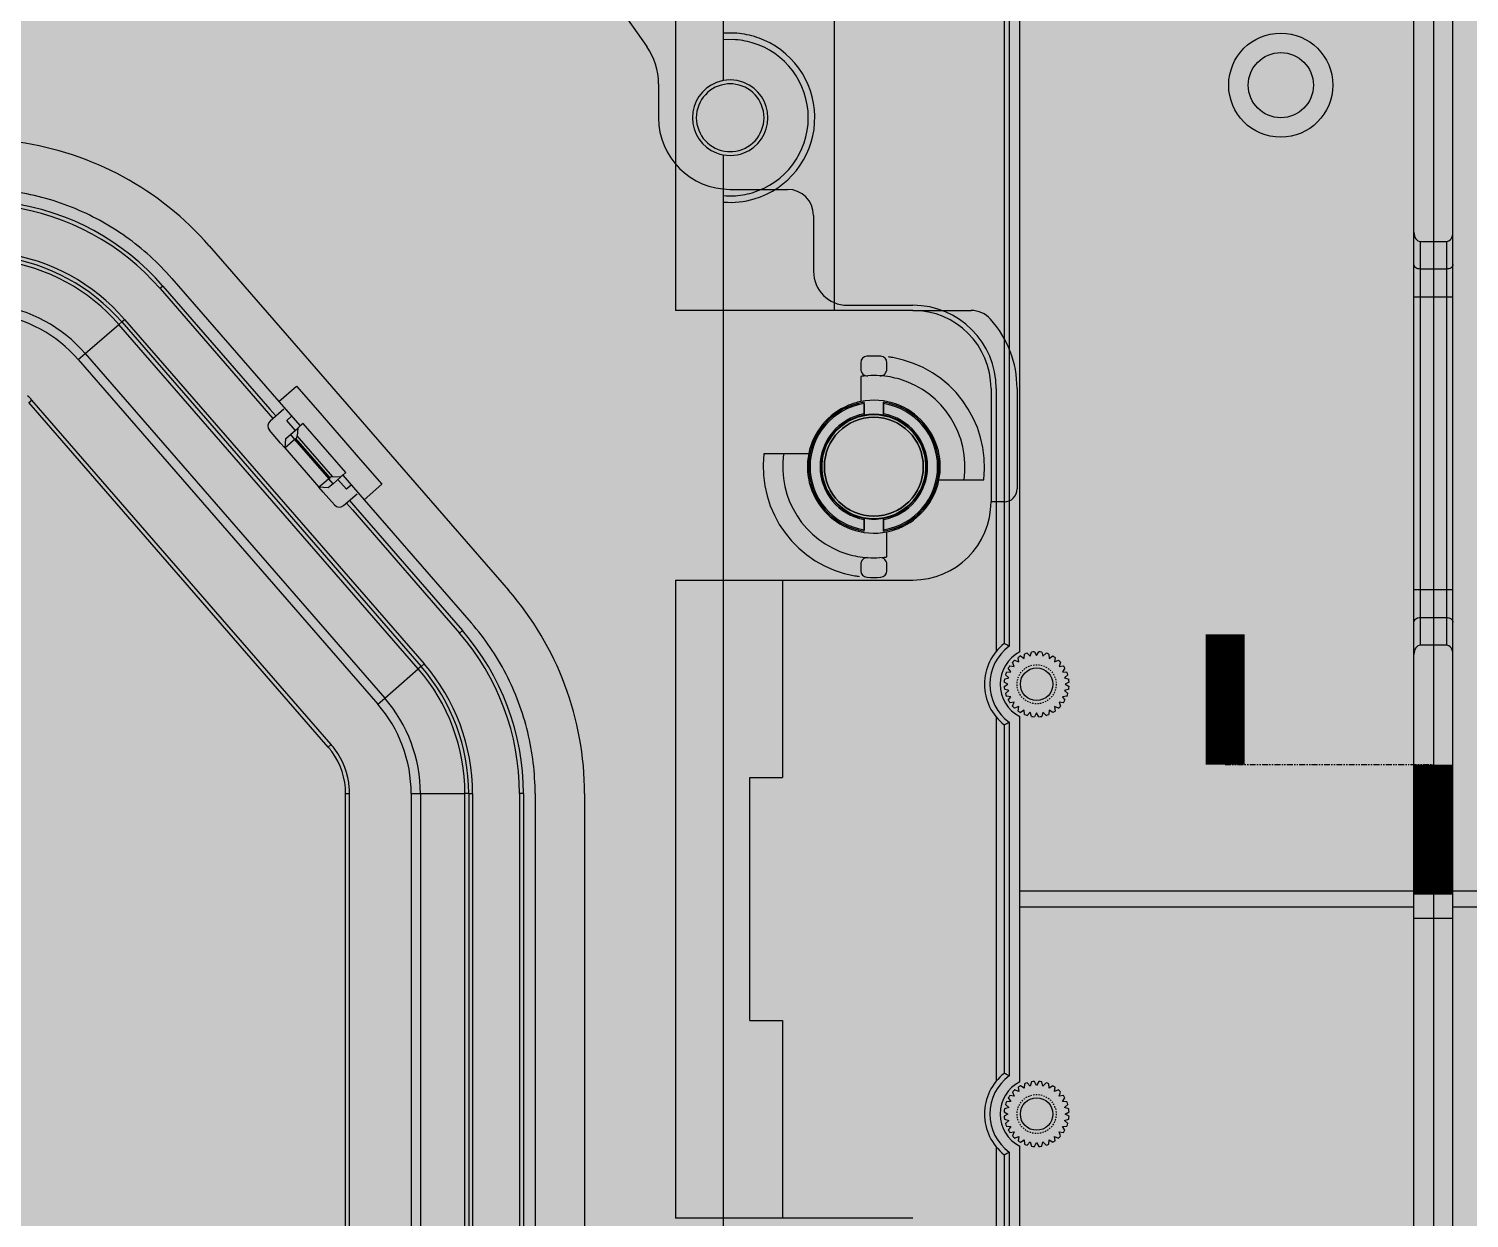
# Model space of a CAD drawing. Header units: millimetres. Extents: x -1070 to 42146, y 1440 to 12921.
# Drawn here: x 5753.9 to 5864.5, y 3368.3 to 3459.7 of the extents above; entities that cross this region are included whole.
import ezdxf

# ---------------------------------------------------------------- set-up
doc = ezdxf.new("R2010")
doc.units = ezdxf.units.MM
doc.linetypes.add('HIDDEN', pattern=[0.2, 0.1, -0.1])
doc.linetypes.add('PHANTOM', pattern=[0.8, 0.45, -0.05, 0.1, -0.05, 0.1, -0.05])
for name, color, linetype in [('CITI-3MM实线CONTINUOUS', 7, 'Continuous'), ('CITIE-TAO实线CONTINUOUS', 7, 'Continuous'), ('CUPOST-2_5实线CONTINUOUS', 7, 'Continuous'), ('CUPOST-2_5隐藏线HIDDEN', 7, 'Continuous'), ('CUPOST实线CONTINUOUS', 7, 'Continuous'), ('CUPOST隐藏线HIDDEN', 7, 'Continuous'), ('DEFAULT_3', 7, 'PHANTOM'), ('K-PLUS-ASM-00A剖面线HATCH', 7, 'Continuous'), ('QUE-PLATE-0314实线CONTINUOUS', 7, 'Continuous')]:
    doc.layers.add(name, color=color, linetype=linetype)

msp = doc.modelspace()

# ---------------------------------------------------------------- hatches: boundary and pattern name
at = {"lineweight": -3}
h = msp.add_hatch(color=256, dxfattribs=at)
h.dxf.hatch_style = 1
h.paths.add_polyline_path([(5611.757, 3767.826), (5611.757, 2767.826), (6111.757, 2767.826), (6111.757, 3767.826)])

# ---------------------------------------------------------------- linework, layer by layer
at = {"color": 1, "lineweight": -3}
msp.add_line((5861.757, 3767.826), (5861.757, 2767.826), dxfattribs=at)
at = {"color": 7, "linetype": 'Continuous', "lineweight": -3}
for p, q in [((5815.757, 3438.026), (5815.757, 3472.826)), ((5803.557, 3465.113), (5803.557, 3438.026)), ((5807.257, 3459.307), (5807.257, 3462.851)), ((5807.257, 3458.805), (5807.257, 3459.307)), ((5807.991, 3458.821), (5807.257, 3458.805)), ((5807.257, 3455.682), (5807.257, 3458.805)), ((5807.257, 3446.847), (5807.257, 3449.969)), ((5807.257, 3446.345), (5807.257, 3446.847)), ((5807.257, 3438.026), (5807.257, 3446.345)), ((5767.751, 3442.986), (5775.967, 3433.536)), ((5764.204, 3439.903), (5763.978, 3439.706)), ((5764.204, 3439.903), (5772.419, 3430.452)), ((5764.883, 3440.493), (5773.099, 3431.043)), ((5763.978, 3439.706), (5772.652, 3429.727)), ((5807.257, 3438.026), (5803.557, 3438.026)), ((5807.257, 3417.326), (5807.257, 3438.026)), ((5815.757, 3438.026), (5807.257, 3438.026)), ((5821.788, 3438.026), (5815.757, 3438.026)), ((5821.788, 3438.026), (5826.26, 3438.026)), ((5758.236, 3434.715), (5760.813, 3436.955)), ((5761.034, 3437.147), (5760.813, 3436.955)), ((5783.805, 3410.507), (5760.813, 3436.955)), ((5761.034, 3437.147), (5761.261, 3437.344)), ((5761.034, 3437.147), (5784.026, 3410.699)), ((5761.261, 3437.344), (5784.252, 3410.896)), ((5757.703, 3434.251), (5758.236, 3434.715)), ((5757.703, 3434.251), (5780.694, 3407.803)), ((5758.236, 3434.715), (5781.228, 3408.267)), ((5775.967, 3433.536), (5782.527, 3425.988)), ((5817.788, 3434.013), (5817.788, 3433.512)), ((5819.788, 3433.512), (5819.788, 3434.013)), ((5773.099, 3431.043), (5774.457, 3432.223)), ((5774.457, 3432.223), (5776.097, 3430.337)), ((5817.788, 3432.957), (5817.788, 3431.03)), ((5827.788, 3432.026), (5827.788, 3425.029)), ((5829.788, 3432.026), (5829.788, 3424.326)), ((5753.902, 3430.948), (5754.129, 3431.144)), ((5776.894, 3404.499), (5753.902, 3430.948)), ((5777.12, 3404.696), (5754.129, 3431.144)), ((5773.099, 3431.043), (5774.739, 3429.156)), ((5818.038, 3430.871), (5818.038, 3430.972)), ((5818.038, 3430.871), (5818.038, 3430.085)), ((5819.538, 3430.972), (5819.538, 3430.871)), ((5819.538, 3430.871), (5819.538, 3430.085)), ((5772.419, 3430.452), (5772.879, 3429.924)), ((5773.482, 3430.449), (5772.426, 3429.53)), ((5773.705, 3429.582), (5774.083, 3429.91)), ((5776.097, 3430.337), (5779.378, 3426.563)), ((5818.038, 3430.085), (5818.038, 3429.984)), ((5819.538, 3429.984), (5819.538, 3430.085)), ((5773.229, 3427.844), (5772.377, 3428.825)), ((5774.361, 3428.828), (5773.705, 3429.582)), ((5773.984, 3428.5), (5774.55, 3428.992)), ((5774.55, 3428.992), (5774.509, 3428.41)), ((5774.739, 3429.156), (5774.55, 3428.992)), ((5774.965, 3429.353), (5774.739, 3429.156)), ((5778.246, 3425.579), (5774.965, 3429.353)), ((5773.557, 3427.466), (5773.229, 3427.844)), ((5773.607, 3428.172), (5773.557, 3427.466)), ((5773.557, 3427.466), (5774.214, 3428.037)), ((5773.607, 3428.172), (5773.984, 3428.5)), ((5773.984, 3428.5), (5774.312, 3428.122)), ((5774.214, 3428.037), (5774.312, 3428.122)), ((5774.312, 3428.122), (5774.407, 3428.205)), ((5774.312, 3428.122), (5776.936, 3425.103)), ((5777.031, 3425.186), (5774.407, 3428.205)), ((5777.249, 3425.259), (5774.509, 3428.41)), ((5773.557, 3427.466), (5776.182, 3424.447)), ((5779.378, 3426.563), (5781.018, 3424.676)), ((5811.86, 3427.029), (5810.347, 3427.029)), ((5813.787, 3427.029), (5811.86, 3427.029)), ((5778.019, 3425.382), (5777.83, 3425.218)), ((5778.246, 3425.579), (5778.019, 3425.382)), ((5778.019, 3425.382), (5779.659, 3423.495)), ((5782.527, 3425.988), (5790.743, 3416.538)), ((5776.559, 3424.775), (5776.182, 3424.447)), ((5776.51, 3424.07), (5776.182, 3424.447)), ((5776.887, 3424.398), (5776.182, 3424.447)), ((5776.936, 3425.103), (5776.559, 3424.775)), ((5777.264, 3424.726), (5776.887, 3424.398)), ((5777.031, 3425.186), (5776.936, 3425.103)), ((5777.264, 3424.726), (5776.936, 3425.103)), ((5777.83, 3425.218), (5777.249, 3425.259)), ((5777.83, 3425.218), (5777.264, 3424.726)), ((5778.298, 3424.299), (5777.642, 3425.054)), ((5778.675, 3424.627), (5778.298, 3424.299)), ((5781.018, 3424.676), (5779.659, 3423.495)), ((5823.789, 3425.029), (5825.716, 3425.029)), ((5825.716, 3425.029), (5827.229, 3425.029)), ((5827.788, 3425.029), (5827.788, 3423.326)), ((5777.363, 3423.089), (5776.51, 3424.07)), ((5778.068, 3423.04), (5779.125, 3423.958)), ((5778.294, 3423.236), (5778.754, 3422.708)), ((5778.521, 3423.433), (5778.98, 3422.905)), ((5779.659, 3423.495), (5787.875, 3414.045)), ((5828.788, 3423.326), (5827.788, 3423.326)), ((5778.754, 3422.708), (5786.969, 3413.257)), ((5778.98, 3422.905), (5787.195, 3413.454)), ((5818.038, 3422.074), (5818.038, 3421.973)), ((5819.538, 3421.973), (5819.538, 3422.074)), ((5818.038, 3421.973), (5818.038, 3421.187)), ((5818.038, 3421.086), (5818.038, 3421.187)), ((5819.538, 3421.973), (5819.538, 3421.187)), ((5819.538, 3421.187), (5819.538, 3421.086)), ((5819.788, 3419.101), (5819.788, 3421.028)), ((5817.788, 3418.546), (5817.788, 3418.045)), ((5819.788, 3418.045), (5819.788, 3418.546)), ((5803.557, 3417.326), (5803.557, 3368.326)), ((5803.557, 3417.326), (5807.257, 3417.326)), ((5807.257, 3368.326), (5807.257, 3417.326)), ((5807.257, 3417.326), (5817.788, 3417.326)), ((5811.788, 3417.326), (5811.788, 3402.154)), ((5817.788, 3417.326), (5818.257, 3417.326)), ((5818.257, 3417.326), (5819.319, 3417.326)), ((5819.319, 3417.326), (5819.788, 3417.326)), ((5819.788, 3417.326), (5821.788, 3417.326)), ((5787.195, 3413.454), (5786.969, 3413.257)), ((5781.228, 3408.267), (5783.805, 3410.507)), ((5784.026, 3410.699), (5783.805, 3410.507)), ((5784.026, 3410.699), (5784.252, 3410.896)), ((5780.694, 3407.803), (5781.228, 3408.267)), ((5776.894, 3404.499), (5777.12, 3404.696)), ((5809.257, 3383.498), (5809.257, 3402.154)), ((5809.257, 3402.154), (5811.788, 3402.154)), ((5778.23, 3400.924), (5778.53, 3400.924)), ((5778.23, 3361.163), (5778.23, 3400.924)), ((5778.53, 3361.163), (5778.53, 3400.924)), ((5783.266, 3400.924), (5783.973, 3400.924)), ((5783.266, 3400.924), (5783.266, 3361.163)), ((5783.973, 3400.924), (5787.388, 3400.924)), ((5783.973, 3400.924), (5783.973, 3361.163)), ((5787.68, 3400.924), (5787.388, 3400.924)), ((5787.388, 3361.163), (5787.388, 3400.924)), ((5787.68, 3400.924), (5787.68, 3361.163)), ((5787.68, 3400.924), (5787.98, 3400.924)), ((5787.98, 3400.924), (5787.98, 3358.504)), ((5791.58, 3400.924), (5791.58, 3358.504)), ((5791.88, 3400.924), (5791.58, 3400.924)), ((5791.88, 3400.924), (5791.88, 3358.504)), ((5792.78, 3400.924), (5792.78, 3358.504)), ((5796.58, 3400.924), (5796.58, 3358.504)), ((5809.257, 3383.498), (5811.788, 3383.498)), ((5811.788, 3383.498), (5811.788, 3368.326)), ((5807.257, 3368.326), (5803.557, 3368.326)), ((5807.257, 3358.157), (5807.257, 3368.326)), ((5821.788, 3368.326), (5807.257, 3368.326))]:
    msp.add_line(p, q, dxfattribs=at)
for centre, radius, start, end in [((5807.757, 3452.826), 6.5, 87.25173, 94.41173), ((5807.757, 3452.826), 6, 73.72456, 87.76219), ((5807.757, 3452.826), 6.5, 80.29262, 87.25173), ((5807.757, 3452.826), 6.5, 66.48078, 80.29262), ((5807.757, 3452.826), 6, 286.27553, 73.72456), ((5807.757, 3452.826), 6.5, 286.56201, 66.48078), ((5807.757, 3452.826), 2.9, 111.43653, 180), ((5807.757, 3452.826), 2.6, 94.35012, 180), ((5807.757, 3452.826), 2.9, 68.56064, 111.43653), ((5807.757, 3452.826), 2.6, 85.64649, 94.35012), ((5807.757, 3452.826), 2.6, 0, 85.64649), ((5807.757, 3452.826), 2.9, 0, 68.56064), ((5807.757, 3452.826), 2.9, 180, 248.56518), ((5807.757, 3452.826), 2.6, 180, 265.64931), ((5807.757, 3452.826), 2.6, 274.35317, 0), ((5807.757, 3452.826), 2.9, 291.4327, 0), ((5749.789, 3427.372), 23.8, 41, 82), ((5807.757, 3452.826), 2.9, 248.56518, 291.4327), ((5807.757, 3452.826), 2.6, 265.64931, 274.35317), ((5749.789, 3427.372), 20, 68.33233, 82), ((5807.757, 3452.826), 6, 265.21981, 272.23784), ((5807.757, 3452.826), 6.5, 265.58827, 286.56201), ((5807.757, 3452.826), 6, 272.23784, 286.27553), ((5749.789, 3427.372), 18.8, 41, 82), ((5749.789, 3427.372), 19.1, 41, 82), ((5749.789, 3427.372), 20, 54.66271, 68.33233), ((5749.789, 3427.372), 20, 41, 54.66271), ((5749.789, 3427.372), 14.9, 41, 82), ((5749.789, 3427.372), 15.2, 41, 82), ((5749.789, 3427.372), 14.607, 41, 82), ((5749.789, 3427.372), 10.486, 41, 82), ((5749.789, 3427.372), 11.193, 41, 82), ((5821.788, 3432.026), 6, 0, 90), ((5826.26, 3436.026), 2, 41.81031, 90), ((5821.788, 3432.026), 8, 0, 41.81031), ((5818.288, 3434.013), 0.5, 93.58332, 180), ((5818.788, 3426.029), 8.5, 86.41668, 93.58332), ((5819.288, 3434.013), 0.5, 0, 86.41668), ((5818.788, 3426.029), 8.5, 80.15881, 82.46232), ((5818.788, 3426.029), 8.5, 353.24367, 80.15881), ((5818.288, 3433.512), 0.5, 180, 273.82255), ((5819.288, 3433.512), 0.5, 266.17745, 0), ((5818.788, 3426.029), 7, 95.29417, 98.21321), ((5818.788, 3426.029), 7, 86.17745, 93.82255), ((5818.788, 3426.029), 7, 79.76053, 86.17743), ((5818.788, 3426.029), 7, 73.4912, 79.76053), ((5818.788, 3426.029), 7, 351.78679, 73.4912), ((5749.789, 3427.372), 5.75, 41, 45.60306), ((5818.788, 3426.029), 5, 98.62693, 177.53429), ((5818.788, 3426.029), 4.9, 98.80437, 261.19563), ((5818.788, 3426.029), 5.1, 101.30773, 112.43022), ((5818.788, 3426.029), 5.1, 69.95103, 101.30773), ((5818.788, 3426.029), 5, 0, 81.37307), ((5818.788, 3426.029), 4.9, 278.80437, 81.19563), ((5818.788, 3426.029), 5.1, 112.43022, 168.69227), ((5818.788, 3426.029), 4.125, 100.47568, 259.52432), ((5818.788, 3426.029), 4.025, 100.739, 180), ((5818.788, 3426.029), 4, 100.74093, 177.39131), ((5818.788, 3426.029), 4, 100.74093, 177.39131), ((5818.788, 3426.029), 3.8, 0, 180), ((5818.788, 3426.029), 4.025, 79.261, 100.739), ((5818.788, 3426.029), 4, 79.25907, 100.74093), ((5818.788, 3426.029), 4, 79.25907, 100.74093), ((5818.788, 3426.029), 4, 2.60869, 79.25907), ((5818.788, 3426.029), 4.125, 280.47568, 79.52432), ((5818.788, 3426.029), 4.025, 0, 79.261), ((5818.788, 3426.029), 5.1, 13.77913, 69.95103), ((5772.754, 3429.153), 0.5, 131, 221), ((5818.788, 3426.029), 8.5, 173.24367, 260.15881), ((5818.788, 3426.029), 7, 171.78679, 253.4912), ((5818.788, 3426.029), 5.1, 175.09521, 193.74717), ((5818.788, 3426.029), 5.1, 168.69227, 175.09521), ((5818.788, 3426.029), 5.1, 355.1169, 13.77913), ((5818.788, 3426.029), 5, 177.53429, 180), ((5818.788, 3426.029), 5, 180, 261.37307), ((5818.788, 3426.029), 4.025, 180, 259.261), ((5818.788, 3426.029), 4, 177.39131, 180), ((5818.788, 3426.029), 4, 177.39131, 180), ((5818.788, 3426.029), 4, 180, 182.60869), ((5818.788, 3426.029), 4, 180, 182.60869), ((5818.788, 3426.029), 4, 182.60869, 259.25907), ((5818.788, 3426.029), 4, 182.60869, 259.25907), ((5818.788, 3426.029), 3.8, 180, 0), ((5818.788, 3426.029), 4, 280.74093, 357.39131), ((5818.788, 3426.029), 4.025, 280.739, 0), ((5818.788, 3426.029), 5, 278.62693, 357.53429), ((5818.788, 3426.029), 4, 0, 2.60869), ((5818.788, 3426.029), 4, 357.39131, 0), ((5818.788, 3426.029), 5, 357.53429, 0), ((5818.788, 3426.029), 5.1, 348.69227, 355.1169), ((5818.788, 3426.029), 5.1, 193.74717, 249.93616), ((5818.788, 3426.029), 5.1, 292.43022, 348.69227), ((5828.788, 3424.326), 1, 270, 0), ((5821.788, 3423.326), 6, 270, 0), ((5777.74, 3423.417), 0.5, 221, 311), ((5818.788, 3426.029), 4.025, 259.261, 280.739), ((5818.788, 3426.029), 4, 259.25907, 280.74093), ((5818.788, 3426.029), 4, 259.25907, 280.74093), ((5818.788, 3426.029), 5.1, 249.93616, 281.30773), ((5818.788, 3426.029), 5.1, 281.30773, 292.43022), ((5818.788, 3426.029), 7, 253.4912, 259.76053), ((5818.788, 3426.029), 7, 259.76053, 266.17743), ((5818.288, 3418.546), 0.5, 86.17745, 180), ((5818.788, 3426.029), 7, 266.17745, 273.82255), ((5819.288, 3418.546), 0.5, 0, 93.82255), ((5818.788, 3426.029), 7, 275.29417, 278.21321), ((5818.788, 3426.029), 8.5, 260.15881, 262.46232), ((5818.288, 3418.045), 0.5, 180, 266.41668), ((5819.288, 3418.045), 0.5, 273.58332, 0), ((5772.78, 3400.924), 23.8, 0, 41), ((5818.788, 3426.029), 8.5, 266.41668, 273.58332), ((5772.78, 3400.924), 18.8, 0, 41), ((5772.78, 3400.924), 19.1, 0, 41), ((5772.78, 3400.924), 20, 27.33235, 41), ((5772.78, 3400.924), 14.607, 0, 41), ((5772.78, 3400.924), 14.9, 0, 41), ((5772.78, 3400.924), 15.2, 0, 41), ((5772.78, 3400.924), 20, 13.6628, 27.33235), ((5772.78, 3400.924), 10.486, 0, 41), ((5772.78, 3400.924), 11.193, 0, 41), ((5772.78, 3400.924), 20, 0, 13.6628), ((5772.78, 3400.924), 5.45, 36.41209, 41), ((5772.78, 3400.924), 5.75, 36.39694, 41), ((5772.78, 3400.924), 5.75, 4.60306, 36.39694), ((5772.78, 3400.924), 5.45, 0, 36.41209), ((5772.78, 3400.924), 5.75, 0, 4.60306)]:
    msp.add_arc(centre, radius, start, end, dxfattribs=at)
for centre, major_axis, start_param, end_param in [((5774.21, 3428.431), (0.226, 0.197), -1.5707963, -0.7853982), ((5777.228, 3424.96), (-0.197, 0.226), -0.7853982, 0)]:
    msp.add_ellipse(centre, major_axis=major_axis, ratio=1, start_param=start_param, end_param=end_param, dxfattribs=at)
at = {"layer": 'CITI-3MM实线CONTINUOUS', "color": 7, "lineweight": -3}
for radius in [4, 3.8]:
    msp.add_circle((5818.788, 3426.029), radius, dxfattribs=at)
at = {"layer": 'CITIE-TAO实线CONTINUOUS', "color": 7, "lineweight": -3}
for p, q in [((5818.038, 3429.984), (5818.038, 3430.972)), ((5819.538, 3429.984), (5819.538, 3430.972)), ((5818.038, 3421.086), (5818.038, 3422.074)), ((5819.538, 3421.086), (5819.538, 3422.074))]:
    msp.add_line(p, q, dxfattribs=at)
msp.add_circle((5818.788, 3426.029), 4.025, dxfattribs=at)
for radius, start, end in [(5, 98.62693, 180), (4.9, 98.80437, 261.19563), (4.9, 278.80437, 81.19563), (4.125, 100.47568, 259.52432), (4.125, 280.47568, 79.52432), (5, 278.62693, 0)]:
    msp.add_arc((5818.788, 3426.029), radius, start, end, dxfattribs=at)
at = {"layer": 'CUPOST-2_5实线CONTINUOUS', "color": 7, "lineweight": -3}
for p, q in [((5829.568, 3410.698), (5829.444, 3411.014)), ((5829.6, 3411.17), (5829.916, 3411.046)), ((5829.916, 3411.046), (5829.866, 3411.382)), ((5830.053, 3411.499), (5830.333, 3411.308)), ((5830.333, 3411.308), (5830.359, 3411.647)), ((5830.567, 3411.72), (5830.798, 3411.471)), ((5830.798, 3411.471), (5830.899, 3411.795)), ((5831.118, 3411.82), (5831.288, 3411.526)), ((5831.288, 3411.526), (5831.458, 3411.82)), ((5831.677, 3411.795), (5831.778, 3411.471)), ((5831.778, 3411.471), (5832.009, 3411.72)), ((5832.217, 3411.647), (5832.243, 3411.308)), ((5832.243, 3411.308), (5832.523, 3411.499)), ((5832.71, 3411.382), (5832.66, 3411.046)), ((5832.66, 3411.046), (5832.976, 3411.17)), ((5833.132, 3411.014), (5833.008, 3410.698)), ((5829.143, 3409.815), (5828.894, 3410.047)), ((5828.967, 3410.255), (5829.306, 3410.28)), ((5829.306, 3410.28), (5829.114, 3410.561)), ((5829.232, 3410.748), (5829.568, 3410.698)), ((5833.008, 3410.698), (5833.344, 3410.748)), ((5833.461, 3410.561), (5833.27, 3410.28)), ((5833.27, 3410.28), (5833.609, 3410.255)), ((5833.682, 3410.047), (5833.433, 3409.815)), ((5829.088, 3409.326), (5828.794, 3409.496)), ((5828.794, 3409.156), (5829.088, 3409.326)), ((5828.818, 3409.715), (5829.143, 3409.815)), ((5829.143, 3408.836), (5828.818, 3408.936)), ((5828.894, 3408.605), (5829.143, 3408.836)), ((5833.433, 3409.815), (5833.757, 3409.715)), ((5833.757, 3408.936), (5833.433, 3408.836)), ((5833.433, 3408.836), (5833.682, 3408.605)), ((5833.782, 3409.496), (5833.488, 3409.326)), ((5833.488, 3409.326), (5833.782, 3409.156)), ((5829.306, 3408.371), (5828.967, 3408.397)), ((5829.114, 3408.091), (5829.306, 3408.371)), ((5829.568, 3407.954), (5829.232, 3407.904)), ((5829.444, 3407.638), (5829.568, 3407.954)), ((5833.008, 3407.954), (5833.132, 3407.638)), ((5833.344, 3407.904), (5833.008, 3407.954)), ((5833.609, 3408.397), (5833.27, 3408.371)), ((5833.27, 3408.371), (5833.461, 3408.091)), ((5829.916, 3407.606), (5829.6, 3407.482)), ((5829.866, 3407.27), (5829.916, 3407.606)), ((5830.333, 3407.344), (5830.053, 3407.152)), ((5830.359, 3407.005), (5830.333, 3407.344)), ((5830.798, 3407.181), (5830.567, 3406.932)), ((5830.899, 3406.856), (5830.798, 3407.181)), ((5831.288, 3407.126), (5831.118, 3406.832)), ((5831.458, 3406.832), (5831.288, 3407.126)), ((5831.778, 3407.181), (5831.677, 3406.856)), ((5832.009, 3406.932), (5831.778, 3407.181)), ((5832.243, 3407.344), (5832.217, 3407.005)), ((5832.523, 3407.152), (5832.243, 3407.344)), ((5832.66, 3407.606), (5832.71, 3407.27)), ((5832.976, 3407.482), (5832.66, 3407.606))]:
    msp.add_line(p, q, dxfattribs=at)
msp.add_circle((5831.288, 3409.326), 1.25, dxfattribs=at)
for start, end in [(132.46762, 137.53252), (119.61048, 124.67538), (106.75334, 111.81824), (93.89612, 98.9611), (81.03898, 86.10388), (68.18184, 73.24674), (55.3247, 60.3896), (42.46756, 47.53246), (158.1819, 163.2468), (145.32476, 150.38966), (29.61042, 34.67532), (16.75328, 21.81818), (171.03904, 176.10394), (183.89618, 188.96108), (3.89614, 8.96104), (351.039, 356.1039), (196.75332, 201.81822), (209.61046, 214.67536), (222.4676, 227.5325), (312.46758, 317.53248), (325.32472, 330.38962), (338.18186, 343.24676), (235.32474, 240.38964), (248.18188, 253.24678), (261.03902, 266.10392), (273.89616, 278.96106), (286.7533, 291.8182), (299.61044, 304.67534)]:
    msp.add_arc((5831.288, 3409.326), 2.5, start, end, dxfattribs=at)
at = {"layer": 'CUPOST-2_5隐藏线HIDDEN', "color": 5, "linetype": 'HIDDEN', "lineweight": -3}
msp.add_circle((5831.288, 3409.326), 1.5, dxfattribs=at)
at = {"layer": 'CUPOST实线CONTINUOUS', "color": 7, "lineweight": -3}
for p, q in [((5829.444, 3378.014), (5829.568, 3377.698)), ((5829.916, 3378.046), (5829.6, 3378.17)), ((5829.866, 3378.382), (5829.916, 3378.046)), ((5830.333, 3378.308), (5830.053, 3378.499)), ((5830.359, 3378.647), (5830.333, 3378.308)), ((5830.798, 3378.471), (5830.567, 3378.72)), ((5830.899, 3378.795), (5830.798, 3378.471)), ((5831.288, 3378.526), (5831.118, 3378.82)), ((5831.458, 3378.82), (5831.288, 3378.526)), ((5831.778, 3378.471), (5831.677, 3378.795)), ((5832.009, 3378.72), (5831.778, 3378.471)), ((5832.243, 3378.308), (5832.217, 3378.647)), ((5832.523, 3378.499), (5832.243, 3378.308)), ((5832.66, 3378.046), (5832.71, 3378.382)), ((5832.976, 3378.17), (5832.66, 3378.046)), ((5833.008, 3377.698), (5833.132, 3378.014)), ((5829.143, 3376.815), (5828.818, 3376.715)), ((5828.894, 3377.047), (5829.143, 3376.815)), ((5829.306, 3377.28), (5828.967, 3377.255)), ((5829.114, 3377.561), (5829.306, 3377.28)), ((5829.568, 3377.698), (5829.232, 3377.748)), ((5833.344, 3377.748), (5833.008, 3377.698)), ((5833.27, 3377.28), (5833.461, 3377.561)), ((5833.609, 3377.255), (5833.27, 3377.28)), ((5833.433, 3376.815), (5833.682, 3377.047)), ((5833.757, 3376.715), (5833.433, 3376.815)), ((5828.794, 3376.496), (5829.088, 3376.326)), ((5829.088, 3376.326), (5828.794, 3376.156)), ((5828.818, 3375.936), (5829.143, 3375.836)), ((5829.143, 3375.836), (5828.894, 3375.605)), ((5833.433, 3375.836), (5833.757, 3375.936)), ((5833.682, 3375.605), (5833.433, 3375.836)), ((5833.488, 3376.326), (5833.782, 3376.496)), ((5833.782, 3376.156), (5833.488, 3376.326)), ((5828.967, 3375.397), (5829.306, 3375.371)), ((5829.306, 3375.371), (5829.114, 3375.091)), ((5829.232, 3374.904), (5829.568, 3374.954)), ((5829.568, 3374.954), (5829.444, 3374.638)), ((5829.6, 3374.482), (5829.916, 3374.606)), ((5829.916, 3374.606), (5829.866, 3374.27)), ((5832.71, 3374.27), (5832.66, 3374.606)), ((5832.66, 3374.606), (5832.976, 3374.482)), ((5833.132, 3374.638), (5833.008, 3374.954)), ((5833.008, 3374.954), (5833.344, 3374.904)), ((5833.27, 3375.371), (5833.609, 3375.397)), ((5833.461, 3375.091), (5833.27, 3375.371)), ((5830.053, 3374.152), (5830.333, 3374.344)), ((5830.333, 3374.344), (5830.359, 3374.005)), ((5830.567, 3373.932), (5830.798, 3374.181)), ((5830.798, 3374.181), (5830.899, 3373.856)), ((5831.118, 3373.832), (5831.288, 3374.126)), ((5831.288, 3374.126), (5831.458, 3373.832)), ((5831.677, 3373.856), (5831.778, 3374.181)), ((5831.778, 3374.181), (5832.009, 3373.932)), ((5832.217, 3374.005), (5832.243, 3374.344)), ((5832.243, 3374.344), (5832.523, 3374.152))]:
    msp.add_line(p, q, dxfattribs=at)
msp.add_circle((5831.288, 3376.326), 1.25, dxfattribs=at)
for start, end in [(132.46754, 137.53244), (119.6104, 124.6753), (106.75326, 111.81816), (93.89612, 98.96102), (81.0389, 86.10388), (68.18176, 73.24666), (55.32462, 60.38952), (42.46748, 47.53238), (171.03896, 176.10386), (158.18182, 163.24672), (145.32468, 150.38958), (29.61034, 34.67524), (16.7532, 21.8181), (3.89606, 8.96096), (183.8961, 188.961), (196.75324, 201.81814), (338.18178, 343.24668), (351.03892, 356.10382), (209.61038, 214.67528), (222.46752, 227.53242), (312.4675, 317.5324), (325.32464, 330.38954), (235.32466, 240.38956), (248.1818, 253.2467), (261.03894, 266.10384), (273.89608, 278.96098), (286.75322, 291.81812), (299.61036, 304.67526)]:
    msp.add_arc((5831.288, 3376.326), 2.5, start, end, dxfattribs=at)
at = {"layer": 'CUPOST隐藏线HIDDEN', "color": 5, "linetype": 'HIDDEN', "lineweight": -3}
msp.add_circle((5831.288, 3376.326), 1.5, dxfattribs=at)
at = {"layer": 'DEFAULT_3', "color": 6, "linetype": 'PHANTOM', "lineweight": -3}
msp.add_line((5845.757, 3403.156), (5861.757, 3403.156), dxfattribs=at)
at = {"layer": 'K-PLUS-ASM-00A剖面线HATCH', "color": 6, "linetype": 'PHANTOM', "lineweight": -3, "const_width": 3}
for points in [[(5845.757, 3413.156), (5845.757, 3403.156)], [(5861.757, 3403.156), (5861.757, 3393.156)]]:
    msp.add_lwpolyline(points, dxfattribs=at)
at = {"layer": 'QUE-PLATE-0314实线CONTINUOUS', "color": 7, "lineweight": -3}
for p, q in [((5829.988, 3411.806), (5829.988, 3482.326)), ((5860.257, 3269.326), (5860.257, 3481.426)), ((5863.257, 3269.326), (5863.257, 3481.426)), ((5789.065, 3475.843), (5801.352, 3458.295)), ((5829.188, 3467.746), (5829.188, 3412.25)), ((5828.788, 3467.256), (5828.788, 3412.448)), ((5802.257, 3455.427), (5802.257, 3452.826)), ((5807.757, 3447.326), (5812.157, 3447.326)), ((5814.157, 3445.326), (5814.157, 3441.026)), ((5860.757, 3412.326), (5860.757, 3443.326)), ((5860.757, 3443.326), (5862.757, 3443.326)), ((5862.757, 3443.326), (5862.757, 3412.326)), ((5862.757, 3441.205), (5860.757, 3441.205)), ((5860.257, 3439.083), (5863.257, 3439.083)), ((5816.757, 3438.426), (5821.788, 3438.426)), ((5828.188, 3432.026), (5828.188, 3411.854)), ((5863.257, 3416.569), (5860.257, 3416.569)), ((5860.757, 3414.447), (5862.757, 3414.447)), ((5862.757, 3412.326), (5860.757, 3412.326)), ((5828.188, 3406.798), (5828.188, 3378.854)), ((5829.988, 3378.806), (5829.988, 3406.846)), ((5828.788, 3406.203), (5828.788, 3379.448)), ((5829.188, 3406.402), (5829.188, 3379.25)), ((5860.257, 3393.426), (5829.988, 3393.426)), ((5863.257, 3394.326), (5860.257, 3394.326)), ((5893.525, 3393.426), (5863.257, 3393.426)), ((5829.988, 3392.226), (5860.257, 3392.226)), ((5863.257, 3392.226), (5893.525, 3392.226)), ((5863.257, 3391.326), (5860.257, 3391.326)), ((5829.444, 3378.014), (5829.568, 3377.698)), ((5829.916, 3378.046), (5829.6, 3378.17)), ((5829.866, 3378.382), (5829.916, 3378.046)), ((5830.333, 3378.308), (5830.053, 3378.499)), ((5830.359, 3378.647), (5830.333, 3378.308)), ((5830.798, 3378.471), (5830.567, 3378.72)), ((5830.899, 3378.795), (5830.798, 3378.471)), ((5831.288, 3378.526), (5831.118, 3378.82)), ((5831.458, 3378.82), (5831.288, 3378.526)), ((5831.778, 3378.471), (5831.677, 3378.795)), ((5832.009, 3378.72), (5831.778, 3378.471)), ((5832.243, 3378.308), (5832.217, 3378.647)), ((5832.523, 3378.499), (5832.243, 3378.308)), ((5832.66, 3378.046), (5832.71, 3378.382)), ((5832.976, 3378.17), (5832.66, 3378.046)), ((5833.008, 3377.698), (5833.132, 3378.014)), ((5829.143, 3376.815), (5828.818, 3376.715)), ((5828.894, 3377.047), (5829.143, 3376.815)), ((5829.306, 3377.28), (5828.967, 3377.255)), ((5829.114, 3377.561), (5829.306, 3377.28)), ((5829.568, 3377.698), (5829.232, 3377.748)), ((5833.344, 3377.748), (5833.008, 3377.698)), ((5833.27, 3377.28), (5833.461, 3377.561)), ((5833.609, 3377.255), (5833.27, 3377.28)), ((5833.433, 3376.815), (5833.682, 3377.047)), ((5833.757, 3376.715), (5833.433, 3376.815)), ((5828.794, 3376.496), (5829.088, 3376.326)), ((5829.088, 3376.326), (5828.794, 3376.156)), ((5828.818, 3375.936), (5829.143, 3375.836)), ((5829.143, 3375.836), (5828.894, 3375.605)), ((5833.433, 3375.836), (5833.757, 3375.936)), ((5833.682, 3375.605), (5833.433, 3375.836)), ((5833.488, 3376.326), (5833.782, 3376.496)), ((5833.782, 3376.156), (5833.488, 3376.326)), ((5828.967, 3375.397), (5829.306, 3375.371)), ((5829.306, 3375.371), (5829.114, 3375.091)), ((5829.232, 3374.904), (5829.568, 3374.954)), ((5829.568, 3374.954), (5829.444, 3374.638)), ((5829.6, 3374.482), (5829.916, 3374.606)), ((5829.916, 3374.606), (5829.866, 3374.27)), ((5832.71, 3374.27), (5832.66, 3374.606)), ((5832.66, 3374.606), (5832.976, 3374.482)), ((5833.132, 3374.638), (5833.008, 3374.954)), ((5833.008, 3374.954), (5833.344, 3374.904)), ((5833.27, 3375.371), (5833.609, 3375.397)), ((5833.461, 3375.091), (5833.27, 3375.371)), ((5828.188, 3373.798), (5828.188, 3349.123)), ((5829.188, 3373.402), (5829.188, 3325.436)), ((5829.988, 3325.511), (5829.988, 3373.846)), ((5830.053, 3374.152), (5830.333, 3374.344)), ((5830.333, 3374.344), (5830.359, 3374.005)), ((5830.567, 3373.932), (5830.798, 3374.181)), ((5830.798, 3374.181), (5830.899, 3373.856)), ((5831.118, 3373.832), (5831.288, 3374.126)), ((5831.288, 3374.126), (5831.458, 3373.832)), ((5831.677, 3373.856), (5831.778, 3374.181)), ((5831.778, 3374.181), (5832.009, 3373.932)), ((5832.217, 3374.005), (5832.243, 3374.344)), ((5832.243, 3374.344), (5832.523, 3374.152)), ((5828.788, 3373.203), (5828.788, 3325.436))]:
    msp.add_line(p, q, dxfattribs=at)
for centre, radius in [((5850.038, 3455.326), 4), ((5850.038, 3455.326), 2.5), ((5831.288, 3409.326), 1.25)]:
    msp.add_circle(centre, radius, dxfattribs=at)
for centre, radius, start, end in [((5797.257, 3455.427), 5, 0, 35), ((5807.757, 3452.826), 5.5, 180, 270), ((5812.157, 3445.326), 2, 0, 90), ((5816.757, 3441.026), 2.6, 180, 270), ((5821.788, 3432.026), 6.4, 0, 90), ((5831.288, 3409.326), 4, 128.68226, 231.31784), ((5831.288, 3409.326), 3.6, 125.68541, 234.31469), ((5821.399, 3397.054), 17.076, 62.86244, 64.36078), ((5831.288, 3409.326), 2.8, 117.664, 242.336), ((5821.399, 3421.598), 17.076, 295.63922, 297.13756), ((5831.288, 3376.326), 4, 128.68219, 231.3178), ((5831.288, 3376.326), 3.6, 125.68534, 234.31465), ((5821.399, 3364.054), 17.075, 62.86243, 64.36079), ((5831.288, 3376.326), 2.8, 117.664, 242.336), ((5831.288, 3376.326), 2.5, 132.46754, 137.53244), ((5831.288, 3376.326), 2.5, 119.6104, 124.6753), ((5831.288, 3376.326), 2.5, 106.75326, 111.81816), ((5831.288, 3376.326), 2.5, 93.89612, 98.96102), ((5831.288, 3376.326), 2.5, 81.0389, 86.10388), ((5831.288, 3376.326), 2.5, 68.18176, 73.24666), ((5831.288, 3376.326), 2.5, 55.32462, 60.38952), ((5831.288, 3376.326), 2.5, 42.46748, 47.53238), ((5831.288, 3376.326), 2.5, 171.03896, 176.10386), ((5831.288, 3376.326), 2.5, 158.18182, 163.24672), ((5831.288, 3376.326), 2.5, 145.32468, 150.38958), ((5831.288, 3376.326), 2.5, 29.61034, 34.67524), ((5831.288, 3376.326), 2.5, 16.7532, 21.8181), ((5831.288, 3376.326), 2.5, 3.89606, 8.96096), ((5831.288, 3376.326), 2.5, 183.8961, 188.961), ((5831.288, 3376.326), 2.5, 196.75324, 201.81814), ((5831.288, 3376.326), 2.5, 338.18178, 343.24668), ((5831.288, 3376.326), 2.5, 351.03892, 356.10382), ((5831.288, 3376.326), 2.5, 209.61038, 214.67528), ((5831.288, 3376.326), 2.5, 222.46752, 227.53242), ((5831.288, 3376.326), 2.5, 312.4675, 317.5324), ((5831.288, 3376.326), 2.5, 325.32464, 330.38954), ((5821.399, 3388.597), 17.075, 295.63921, 297.13757), ((5831.288, 3376.326), 2.5, 235.32466, 240.38956), ((5831.288, 3376.326), 2.5, 248.1818, 253.2467), ((5831.288, 3376.326), 2.5, 261.03894, 266.10384), ((5831.288, 3376.326), 2.5, 273.89608, 278.96098), ((5831.288, 3376.326), 2.5, 286.75322, 291.81812), ((5831.288, 3376.326), 2.5, 299.61036, 304.67526)]:
    msp.add_arc(centre, radius, start, end, dxfattribs=at)
for centre, major_axis, start_param, end_param in [((5860.757, 3444.033), (0, 0.707), 1.5707963, 3.1415927), ((5862.757, 3444.033), (0, -0.707), 0, 1.5707963), ((5860.757, 3411.619), (0, 0.707), 0, 1.5707963), ((5862.757, 3411.619), (0, -0.707), 1.5707963, 3.1415927)]:
    msp.add_ellipse(centre, major_axis=major_axis, ratio=0.7071068, start_param=start_param, end_param=end_param, dxfattribs=at)
for points, knots in [([(5860.757, 3441.205), (5860.634, 3441.205), (5860.406, 3441.251), (5860.257, 3441.462), (5860.257, 3441.558)], [0, 0, 0, 0, 0.5597668, 1, 1, 1, 1]), ([(5863.257, 3441.558), (5863.257, 3441.462), (5863.108, 3441.251), (5862.88, 3441.205), (5862.757, 3441.205)], [0, 0, 0, 0, 0.4402332, 1, 1, 1, 1]), ([(5860.257, 3414.094), (5860.257, 3414.19), (5860.406, 3414.4), (5860.634, 3414.447), (5860.757, 3414.447)], [0, 0, 0, 0, 0.4402332, 1, 1, 1, 1]), ([(5862.757, 3414.447), (5862.88, 3414.447), (5863.108, 3414.4), (5863.257, 3414.19), (5863.257, 3414.094)], [0, 0, 0, 0, 0.5597668, 1, 1, 1, 1])]:
    msp.add_open_spline(points, degree=3, knots=knots, dxfattribs=at)

doc.saveas('drawing.dxf')
